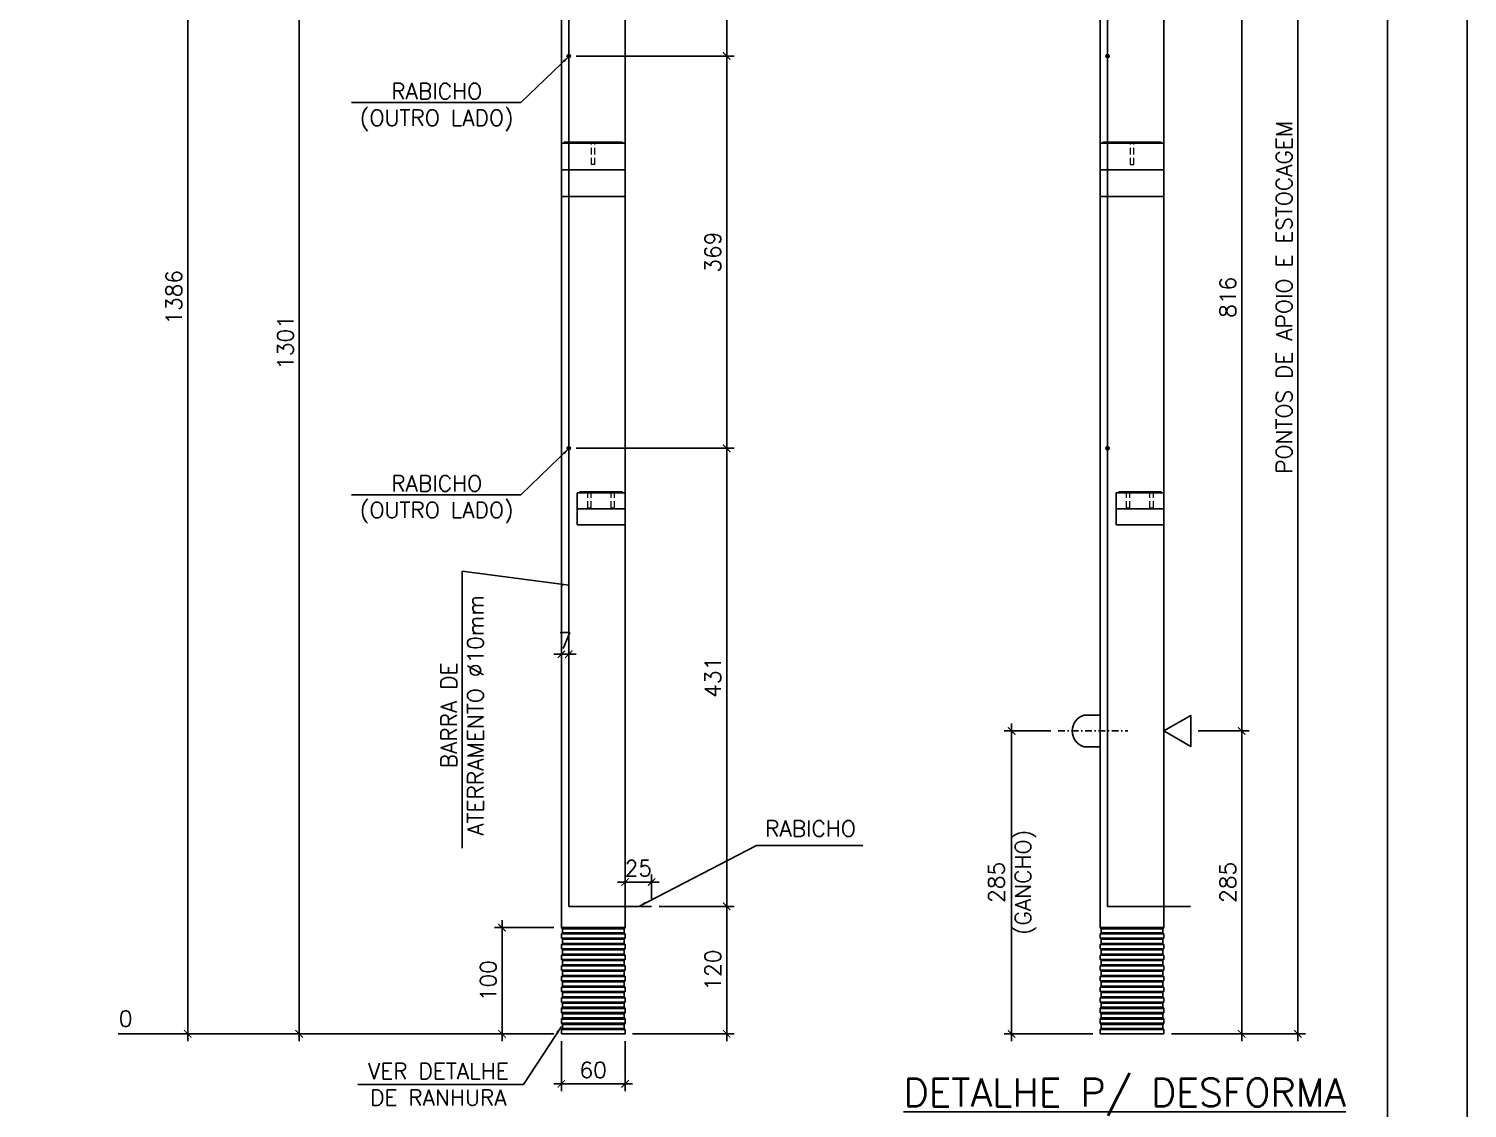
# Model space of a CAD drawing. Header units: centimetres. Extents: x 1658 to 19651, y 8294 to 11444.
# Drawn here: x 2532 to 3886, y 9346 to 10362 of the extents above; entities that cross this region are included whole.
import ezdxf

# ---------------------------------------------------------------- set-up
doc = ezdxf.new("R2010")
doc.units = ezdxf.units.CM
doc.header["$LTSCALE"] = 50
doc.header["$MEASUREMENT"] = 0
doc.header["$PDMODE"] = 67
for name, pattern in [('DASHDOT', [1, 0.5, -0.25, 0, -0.25]), ('DASHED', [0.75, 0.5, -0.25]), ('HIDDEN', [0.375, 0.25, -0.125])]:
    doc.linetypes.add(name, pattern=pattern)
doc.layers.add('10 TRACEJADO', color=1, linetype='DASHED', lineweight=13)
for name, color, linetype in [('COTAS-PRECON', 1, 'Continuous'), ('FORMATO-PRECON', 2, 'Continuous'), ('HACHURAS-PRECON', 1, 'Continuous'), ('LINHA CENTRO-PRECON', 1, 'DASHDOT'), ('LINHA-01-PRECON', 1, 'Continuous'), ('LINHA-02-PRECON', 2, 'Continuous'), ('LINHA-03-PRECON', 3, 'Continuous'), ('LINHA-04-PRECON', 4, 'Continuous')]:
    doc.layers.add(name, color=color, linetype=linetype)
doc.styles.get("Standard").update_dxf_attribs({"font": 'romans.shx'})
doc.dimstyles.new('ESC75-75', dxfattribs={"dimscale": 0, "dimtxt": 15, "dimasz": 7, "dimexe": 7, "dimexo": 7, "dimgap": 5.5, "dimtad": 1, "dimdec": 1, "dimdsep": 46, "dimtxsty": 'Standard', "dimblk": 'ARCHTICK', "dimcen": 0.1, "dimdle": 7, "dimclrd": 256, "dimclre": 256, "dimclrt": 2, "dimadec": 0, "dimazin": 0, "dimtfac": 1, "dimtdec": 1, "dimtix": 1, "dimtmove": 2, "dimatfit": 3, "dimfxl": 1, "dimarcsym": 0})

# ---------------------------------------------------------------- blocks, each defined once
blk = doc.blocks.new('A$C2E607E54')
at = {"layer": 'FORMATO-PRECON'}
blk.add_lwpolyline([(0, 4200), (2970, 4200), (2970, 0), (0, 0)], close=True, dxfattribs=at)
at = {"layer": 'FORMATO-PRECON', "color": 6}
blk.add_lwpolyline([(100, 3950), (2870, 3950), (2870, 100), (100, 100)], close=True, dxfattribs=at)
blk = doc.blocks.new('_ArchTick')
at = {"color": 0, "linetype": 'ByBlock', "const_width": 0.15}
blk.add_lwpolyline([(-0.5, -0.5), (0.5, 0.5)], dxfattribs=at)
blk = doc.blocks.new('*D26')
at = {"layer": 'COTAS-PRECON', "lineweight": -2, "transparency": 16777216}
for p, q in [((2977.5, 9409.3), (2977.5, 9523.3)), ((3026.3, 9516.3), (2970.5, 9516.3)), ((3026.3, 9416.3), (2970.5, 9416.3))]:
    blk.add_line(p, q, dxfattribs=at)
at = {"layer": 'Defpoints', "color": 0, "transparency": 16777216}
for p in [(2977.5, 9516.3), (3033.3, 9516.3), (3033.3, 9416.3)]:
    blk.add_point(p, dxfattribs=at)
at = {"layer": 'COTAS-PRECON', "lineweight": -2, "transparency": 16777216, "xscale": 7, "yscale": 7, "zscale": 7}
for p, rotation in [((2977.5, 9516.3), 90), ((2977.5, 9416.3), 270)]:
    blk.add_blockref('_ArchTick', p, dxfattribs=dict(at, rotation=rotation))
at = {"layer": 'COTAS-PRECON', "color": 2, "transparency": 16777216, "insert": (2964.5, 9466.3), "char_height": 15, "attachment_point": 5, "rotation": 90}
blk.add_mtext('100', dxfattribs=at)
blk = doc.blocks.new('*D27')
at = {"layer": 'COTAS-PRECON', "lineweight": -2, "transparency": 16777216}
for p, q in [((3033.3, 9409.3), (3033.3, 9362.3)), ((3093.3, 9409.3), (3093.3, 9362.3)), ((3026.3, 9369.3), (3100.3, 9369.3))]:
    blk.add_line(p, q, dxfattribs=at)
at = {"layer": 'Defpoints', "color": 0, "transparency": 16777216}
for p in [(3033.3, 9416.3, 0), (3093.3, 9416.3, 0), (3093.3, 9369.3)]:
    blk.add_point(p, dxfattribs=at)
at = {"layer": 'COTAS-PRECON', "lineweight": -2, "transparency": 16777216, "xscale": 7, "yscale": 7, "zscale": 7, "rotation": 180}
blk.add_blockref('_ArchTick', (3033.3, 9369.3), dxfattribs=at)
at = {"layer": 'COTAS-PRECON', "lineweight": -2, "transparency": 16777216, "xscale": 7, "yscale": 7, "zscale": 7}
blk.add_blockref('_ArchTick', (3093.3, 9369.3), dxfattribs=at)
at = {"layer": 'COTAS-PRECON', "color": 2, "transparency": 16777216, "insert": (3063.3, 9382.3), "char_height": 15, "attachment_point": 5}
blk.add_mtext('60', dxfattribs=at)
blk = doc.blocks.new('*D87')
at = {"layer": 'COTAS-PRECON', "lineweight": -2, "transparency": 16777216}
for p, q in [((2786.6, 10724.3), (2786.6, 9409.3)), ((2996.3, 10717.3), (2779.6, 10717.3)), ((3026.3, 9416.3), (2779.6, 9416.3))]:
    blk.add_line(p, q, dxfattribs=at)
at = {"layer": 'Defpoints', "color": 0, "transparency": 16777216}
for p in [(3003.3, 10717.3), (2786.6, 9416.3), (3033.3, 9416.3)]:
    blk.add_point(p, dxfattribs=at)
at = {"layer": 'COTAS-PRECON', "lineweight": -2, "transparency": 16777216, "xscale": 7, "yscale": 7, "zscale": 7}
for p, rotation in [((2786.6, 10717.3), 90), ((2786.6, 9416.3), 270)]:
    blk.add_blockref('_ArchTick', p, dxfattribs=dict(at, rotation=rotation))
at = {"layer": 'COTAS-PRECON', "color": 2, "transparency": 16777216, "insert": (2773.6, 10066.8), "char_height": 15, "attachment_point": 5, "rotation": 90}
blk.add_mtext('1301', dxfattribs=at)
blk = doc.blocks.new('*D89')
at = {"layer": 'COTAS-PRECON', "lineweight": -2, "transparency": 16777216}
for p, q in [((3188.9, 10806.3), (3188.9, 10329.3)), ((3047.3, 10799.3), (3195.9, 10799.3)), ((3047.3, 10336.3), (3195.9, 10336.3))]:
    blk.add_line(p, q, dxfattribs=at)
at = {"layer": 'Defpoints', "color": 0, "transparency": 16777216}
for p in [(3040.3, 10799.3), (3040.3, 10336.3), (3188.9, 10336.3)]:
    blk.add_point(p, dxfattribs=at)
at = {"layer": 'COTAS-PRECON', "lineweight": -2, "transparency": 16777216, "xscale": 7, "yscale": 7, "zscale": 7}
for p, rotation in [((3188.9, 10799.3), 90), ((3188.9, 10336.3), 270)]:
    blk.add_blockref('_ArchTick', p, dxfattribs=dict(at, rotation=rotation))
at = {"layer": 'COTAS-PRECON', "color": 2, "transparency": 16777216, "insert": (3175.9, 10567.8), "char_height": 15, "attachment_point": 5, "rotation": 90}
blk.add_mtext('463', dxfattribs=at)
blk = doc.blocks.new('*D90')
at = {"layer": 'COTAS-PRECON', "lineweight": -2, "transparency": 16777216}
for p, q in [((3188.9, 10343.3), (3188.9, 9960.3)), ((3047.3, 10336.3), (3195.9, 10336.3)), ((3047.3, 9967.3), (3195.9, 9967.3))]:
    blk.add_line(p, q, dxfattribs=at)
at = {"layer": 'Defpoints', "color": 0, "transparency": 16777216}
for p in [(3040.3, 10336.3), (3040.3, 9967.3), (3188.9, 9967.3)]:
    blk.add_point(p, dxfattribs=at)
at = {"layer": 'COTAS-PRECON', "lineweight": -2, "transparency": 16777216, "xscale": 7, "yscale": 7, "zscale": 7}
for p, rotation in [((3188.9, 10336.3), 90), ((3188.9, 9967.3), 270)]:
    blk.add_blockref('_ArchTick', p, dxfattribs=dict(at, rotation=rotation))
at = {"layer": 'COTAS-PRECON', "color": 2, "transparency": 16777216, "insert": (3175.9, 10151.8), "char_height": 15, "attachment_point": 5, "rotation": 90}
blk.add_mtext('369', dxfattribs=at)
blk = doc.blocks.new('*D91')
at = {"layer": 'COTAS-PRECON', "lineweight": -2, "transparency": 16777216}
for p, q in [((3047.3, 9967.3), (3195.9, 9967.3)), ((3188.9, 9974.3), (3188.9, 9529.3)), ((3125.3, 9536.3), (3195.9, 9536.3))]:
    blk.add_line(p, q, dxfattribs=at)
at = {"layer": 'Defpoints', "color": 0, "transparency": 16777216}
for p in [(3040.3, 9967.3), (3118.3, 9536.3), (3188.9, 9536.3)]:
    blk.add_point(p, dxfattribs=at)
at = {"layer": 'COTAS-PRECON', "lineweight": -2, "transparency": 16777216, "xscale": 7, "yscale": 7, "zscale": 7}
for p, rotation in [((3188.9, 9967.3), 90), ((3188.9, 9536.3), 270)]:
    blk.add_blockref('_ArchTick', p, dxfattribs=dict(at, rotation=rotation))
at = {"layer": 'COTAS-PRECON', "color": 2, "transparency": 16777216, "insert": (3175.9, 9751.8), "char_height": 15, "attachment_point": 5, "rotation": 90}
blk.add_mtext('431', dxfattribs=at)
blk = doc.blocks.new('*D92')
at = {"layer": 'COTAS-PRECON', "lineweight": -2, "transparency": 16777216}
for p, q in [((3125.3, 9536.3), (3195.9, 9536.3)), ((3188.9, 9543.3), (3188.9, 9409.3)), ((3100.3, 9416.3), (3195.9, 9416.3))]:
    blk.add_line(p, q, dxfattribs=at)
at = {"layer": 'Defpoints', "color": 0, "transparency": 16777216}
for p in [(3118.3, 9536.3), (3093.3, 9416.3), (3188.9, 9416.3)]:
    blk.add_point(p, dxfattribs=at)
at = {"layer": 'COTAS-PRECON', "lineweight": -2, "transparency": 16777216, "xscale": 7, "yscale": 7, "zscale": 7}
for p, rotation in [((3188.9, 9536.3), 90), ((3188.9, 9416.3), 270)]:
    blk.add_blockref('_ArchTick', p, dxfattribs=dict(at, rotation=rotation))
at = {"layer": 'COTAS-PRECON', "color": 2, "transparency": 16777216, "insert": (3175.9, 9476.3), "char_height": 15, "attachment_point": 5, "rotation": 90}
blk.add_mtext('120', dxfattribs=at)
blk = doc.blocks.new('*D97')
at = {"layer": 'COTAS-PRECON', "lineweight": -2, "transparency": 16777216}
blk.add_line((2779.6, 10717.3), (2700.6, 10717.3), dxfattribs=at)
at = {"layer": 'Defpoints', "color": 0, "transparency": 16777216}
for p in [(2700.6, 10717.3), (2786.6, 10717.3), (3073.3, 9416.3)]:
    blk.add_point(p, dxfattribs=at)
at = {"layer": 'COTAS-PRECON', "color": 2, "transparency": 16777216, "insert": (2724.8, 10731.6), "char_height": 15, "attachment_point": 5}
blk.add_mtext('1301', dxfattribs=at)
blk = doc.blocks.new('*D98')
at = {"layer": 'COTAS-PRECON', "lineweight": -2, "transparency": 16777216}
for p, q in [((3093.3, 9559.1), (3086.3, 9559.1)), ((3118.3, 9559.1), (3093.3, 9559.1)), ((3118.3, 9543.3), (3118.3, 9566.1)), ((3118.3, 9559.1), (3125.3, 9559.1))]:
    blk.add_line(p, q, dxfattribs=at)
at = {"layer": 'Defpoints', "color": 0, "transparency": 16777216}
for p in [(3093.3, 9559.1), (3093.3, 9559.1), (3118.3, 9536.3)]:
    blk.add_point(p, dxfattribs=at)
at = {"layer": 'COTAS-PRECON', "lineweight": -2, "transparency": 16777216, "xscale": 7, "yscale": 7, "zscale": 7}
blk.add_blockref('_ArchTick', (3093.3, 9559.1), dxfattribs=at)
at = {"layer": 'COTAS-PRECON', "lineweight": -2, "transparency": 16777216, "xscale": 7, "yscale": 7, "zscale": 7, "rotation": 180}
blk.add_blockref('_ArchTick', (3118.3, 9559.1), dxfattribs=at)
at = {"layer": 'COTAS-PRECON', "color": 2, "transparency": 16777216, "insert": (3105.8, 9572.1), "char_height": 15, "attachment_point": 5}
blk.add_mtext('25', dxfattribs=at)
blk = doc.blocks.new('*D102')
at = {"layer": 'COTAS-PRECON', "lineweight": -2, "transparency": 16777216}
for p, q in [((2681.7, 10809.3), (2681.7, 9409.3)), ((3026.3, 10802.3), (2674.7, 10802.3)), ((3026.3, 9416.3), (2674.7, 9416.3))]:
    blk.add_line(p, q, dxfattribs=at)
at = {"layer": 'Defpoints', "color": 0, "transparency": 16777216}
for p in [(3033.3, 10802.3), (2681.7, 9416.3), (3033.3, 9416.3)]:
    blk.add_point(p, dxfattribs=at)
at = {"layer": 'COTAS-PRECON', "lineweight": -2, "transparency": 16777216, "xscale": 7, "yscale": 7, "zscale": 7}
for p, rotation in [((2681.7, 10802.3), 90), ((2681.7, 9416.3), 270)]:
    blk.add_blockref('_ArchTick', p, dxfattribs=dict(at, rotation=rotation))
at = {"layer": 'COTAS-PRECON', "color": 2, "transparency": 16777216, "insert": (2668.7, 10109.3), "char_height": 15, "attachment_point": 5, "rotation": 90}
blk.add_mtext('1386', dxfattribs=at)
blk = doc.blocks.new('*D103')
at = {"layer": 'COTAS-PRECON', "lineweight": -2, "transparency": 16777216}
blk.add_line((2674.7, 10802.3), (2616.3, 10802.3), dxfattribs=at)
at = {"layer": 'Defpoints', "color": 0, "transparency": 16777216}
for p in [(2616.3, 10802.3), (2681.7, 10802.3), (3073.3, 9416.3)]:
    blk.add_point(p, dxfattribs=at)
at = {"layer": 'COTAS-PRECON', "color": 2, "transparency": 16777216, "insert": (2641.5, 10816.6), "char_height": 15, "attachment_point": 5}
blk.add_mtext('1386', dxfattribs=at)
blk = doc.blocks.new('*D104')
at = {"layer": 'COTAS-PRECON', "lineweight": -2, "transparency": 16777216}
blk.add_line((2674.7, 9416.3), (2616.3, 9416.3), dxfattribs=at)
at = {"layer": 'Defpoints', "color": 0, "transparency": 16777216}
for p in [(2616.3, 9416.3), (2681.7, 9416.3), (3073.3, 9416.3)]:
    blk.add_point(p, dxfattribs=at)
at = {"layer": 'COTAS-PRECON', "color": 2, "transparency": 16777216, "insert": (2623.3, 9430.6), "char_height": 15, "attachment_point": 5}
blk.add_mtext('0', dxfattribs=at)
blk = doc.blocks.new('*D105')
at = {"layer": 'COTAS-PRECON', "lineweight": -2, "transparency": 16777216}
for p, q in [((3033.3, 9773.5), (3026.3, 9773.5)), ((3040.3, 9773.5), (3033.3, 9773.5)), ((3040.3, 9773.5), (3047.3, 9773.5))]:
    blk.add_line(p, q, dxfattribs=at)
at = {"layer": 'Defpoints', "color": 0, "transparency": 16777216}
for p in [(3033.3, 9773.5), (3033.3, 9773.5), (3040.3, 9773.5)]:
    blk.add_point(p, dxfattribs=at)
at = {"layer": 'COTAS-PRECON', "lineweight": -2, "transparency": 16777216, "xscale": 7, "yscale": 7, "zscale": 7}
blk.add_blockref('_ArchTick', (3033.3, 9773.5), dxfattribs=at)
at = {"layer": 'COTAS-PRECON', "lineweight": -2, "transparency": 16777216, "xscale": 7, "yscale": 7, "zscale": 7, "rotation": 180}
blk.add_blockref('_ArchTick', (3040.3, 9773.5), dxfattribs=at)
at = {"layer": 'COTAS-PRECON', "color": 2, "transparency": 16777216, "insert": (3036.8, 9786.5), "char_height": 15, "attachment_point": 5}
blk.add_mtext('7', dxfattribs=at)
blk = doc.blocks.new('*D107')
at = {"layer": 'COTAS-PRECON', "lineweight": -2, "transparency": 16777216}
for p, q in [((3673.6, 10524.3), (3673.6, 9694.3)), ((3632.7, 10517.3), (3680.6, 10517.3)), ((3632.7, 9701.3), (3680.6, 9701.3))]:
    blk.add_line(p, q, dxfattribs=at)
at = {"layer": 'Defpoints', "color": 0, "transparency": 16777216}
for p in [(3625.7, 10517.3), (3625.7, 9701.3), (3673.6, 9701.3)]:
    blk.add_point(p, dxfattribs=at)
at = {"layer": 'COTAS-PRECON', "lineweight": -2, "transparency": 16777216, "xscale": 7, "yscale": 7, "zscale": 7}
for p, rotation in [((3673.6, 10517.3), 90), ((3673.6, 9701.3), 270)]:
    blk.add_blockref('_ArchTick', p, dxfattribs=dict(at, rotation=rotation))
at = {"layer": 'COTAS-PRECON', "color": 2, "transparency": 16777216, "insert": (3660.6, 10109.3), "char_height": 15, "attachment_point": 5, "rotation": 90}
blk.add_mtext('816', dxfattribs=at)
blk = doc.blocks.new('*D109')
at = {"layer": 'COTAS-PRECON', "lineweight": -2, "transparency": 16777216}
for p, q in [((3726.5, 10809.3), (3726.5, 9409.3)), ((3607.4, 10802.3), (3733.5, 10802.3)), ((3607.4, 9416.3), (3733.5, 9416.3))]:
    blk.add_line(p, q, dxfattribs=at)
at = {"layer": 'Defpoints', "color": 0, "transparency": 16777216}
for p in [(3600.4, 10802.3), (3600.4, 9416.3), (3726.5, 9416.3)]:
    blk.add_point(p, dxfattribs=at)
at = {"layer": 'COTAS-PRECON', "lineweight": -2, "transparency": 16777216, "xscale": 7, "yscale": 7, "zscale": 7}
for p, rotation in [((3726.5, 10802.3), 90), ((3726.5, 9416.3), 270)]:
    blk.add_blockref('_ArchTick', p, dxfattribs=dict(at, rotation=rotation))
at = {"layer": 'COTAS-PRECON', "color": 2, "transparency": 16777216, "insert": (3713.5, 10109.3), "char_height": 15, "attachment_point": 5, "rotation": 90}
blk.add_mtext('PONTOS DE APOIO E ESTOCAGEM', dxfattribs=at)
blk = doc.blocks.new('*D113')
at = {"layer": 'COTAS-PRECON', "lineweight": -2, "transparency": 16777216}
for p, q in [((3457.1, 9708.3), (3457.1, 9616.4)), ((3494, 9701.3), (3450.1, 9701.3)), ((3457.1, 9409.3), (3457.1, 9501.1)), ((3533.4, 9416.3), (3450.1, 9416.3))]:
    blk.add_line(p, q, dxfattribs=at)
at = {"layer": 'Defpoints', "color": 0, "transparency": 16777216}
for p in [(3457.1, 9701.3), (3501, 9701.3), (3540.4, 9416.3)]:
    blk.add_point(p, dxfattribs=at)
at = {"layer": 'COTAS-PRECON', "lineweight": -2, "transparency": 16777216, "xscale": 7, "yscale": 7, "zscale": 7}
for p, rotation in [((3457.1, 9701.3), 90), ((3457.1, 9416.3), 270)]:
    blk.add_blockref('_ArchTick', p, dxfattribs=dict(at, rotation=rotation))
at = {"layer": 'COTAS-PRECON', "color": 2, "transparency": 16777216, "insert": (3457.8, 9558.8), "char_height": 15, "attachment_point": 5, "rotation": 90}
blk.add_mtext('285\\P(GANCHO)', dxfattribs=at)
blk = doc.blocks.new('*D114')
at = {"layer": 'COTAS-PRECON', "lineweight": -2, "transparency": 16777216}
for p, q in [((3673.6, 9409.3), (3673.6, 9708.3)), ((3632.7, 9701.3), (3680.6, 9701.3)), ((3607.4, 9416.3), (3680.6, 9416.3))]:
    blk.add_line(p, q, dxfattribs=at)
at = {"layer": 'Defpoints', "color": 0, "transparency": 16777216}
for p in [(3625.7, 9701.3), (3673.6, 9701.3), (3600.4, 9416.3, 0)]:
    blk.add_point(p, dxfattribs=at)
at = {"layer": 'COTAS-PRECON', "lineweight": -2, "transparency": 16777216, "xscale": 7, "yscale": 7, "zscale": 7}
for p, rotation in [((3673.6, 9701.3), 90), ((3673.6, 9416.3), 270)]:
    blk.add_blockref('_ArchTick', p, dxfattribs=dict(at, rotation=rotation))
at = {"layer": 'COTAS-PRECON', "color": 2, "transparency": 16777216, "insert": (3660.6, 9558.8), "char_height": 15, "attachment_point": 5, "rotation": 90}
blk.add_mtext('285', dxfattribs=at)

msp = doc.modelspace()

# ---------------------------------------------------------------- hatches: boundary and pattern name
at = {"layer": 'LINHA-04-PRECON'}
h = msp.add_hatch(color=256, dxfattribs=at)
h.dxf.hatch_style = 1
h.paths.add_polyline_path([(3038.81, 10336.28, -1), (3041.81, 10336.28, -1)])
h = msp.add_hatch(color=256, dxfattribs=at)
h.dxf.hatch_style = 1
h.paths.add_polyline_path([(3545.86, 10336.28, -1), (3548.86, 10336.28, -1)])
h = msp.add_hatch(color=256, dxfattribs=at)
h.dxf.hatch_style = 1
h.paths.add_polyline_path([(3038.81, 9967.28, -1), (3041.81, 9967.28, -1)])
h = msp.add_hatch(color=256, dxfattribs=at)
h.dxf.hatch_style = 1
h.paths.add_polyline_path([(3545.86, 9967.28, -1), (3548.86, 9967.28, -1)])

# ---------------------------------------------------------------- linework, layer by layer
at = {"layer": '10 TRACEJADO', "linetype": 'HIDDEN', "ltscale": 0.5, "extrusion": (0, 1, 0)}
for p, q in [((3061.71, 10254.28, 4515.82), (3061.71, 10255.28, 4515.82)), ((3061.71, 10234.28, 4515.82), (3061.71, 10254.28, 4515.82)), ((3064.91, 10254.28, 4515.83), (3064.91, 10255.28, 4515.83)), ((3064.91, 10234.28, 4515.83), (3064.91, 10254.28, 4515.83)), ((3568.82, 10254.28), (3568.82, 10255.28)), ((3568.82, 10234.28), (3568.82, 10254.28)), ((3572.02, 10254.28), (3572.02, 10255.28)), ((3572.02, 10234.28), (3572.02, 10254.28)), ((3064.91, 10234.28, 4515.83), (3061.71, 10234.28, 4515.82)), ((3568.82, 10234.28), (3572.02, 10234.28)), ((3058.21, 9925.28), (3058.21, 9926.28)), ((3058.21, 9911.28), (3058.21, 9925.28)), ((3061.41, 9925.28), (3061.41, 9926.28)), ((3061.41, 9911.28), (3061.41, 9925.28)), ((3080.21, 9925.28), (3080.21, 9926.28)), ((3080.21, 9911.28), (3080.21, 9925.28)), ((3083.41, 9925.28), (3083.41, 9926.28)), ((3083.41, 9911.28), (3083.41, 9925.28)), ((3565.26, 9925.28), (3565.26, 9926.28)), ((3565.26, 9911.28), (3565.26, 9925.28)), ((3568.46, 9925.28), (3568.46, 9926.28)), ((3568.46, 9911.28), (3568.46, 9925.28)), ((3587.26, 9925.28), (3587.26, 9926.28)), ((3587.26, 9911.28), (3587.26, 9925.28)), ((3590.46, 9925.28), (3590.46, 9926.28)), ((3590.46, 9911.28), (3590.46, 9925.28)), ((3058.21, 9911.28), (3059.81, 9911.28)), ((3059.81, 9911.28), (3061.41, 9911.28)), ((3080.21, 9911.28), (3081.81, 9911.28)), ((3081.81, 9911.28), (3083.41, 9911.28)), ((3565.26, 9911.28), (3566.86, 9911.28)), ((3566.86, 9911.28), (3568.46, 9911.28)), ((3587.26, 9911.28), (3588.86, 9911.28)), ((3588.86, 9911.28), (3590.46, 9911.28))]:
    msp.add_line(p, q, dxfattribs=at)
at = {"layer": 'LINHA CENTRO-PRECON', "ltscale": 0.25}
msp.add_line((3501.03, 9701.28), (3566.47, 9701.28), dxfattribs=at)
at = {"layer": 'LINHA-01-PRECON'}
for p, q in [((3457.08, 9681.11), (3457.08, 9436.46)), ((3033.31, 9516.28), (3093.31, 9516.28)), ((3033.31, 9510.28), (3093.31, 9510.28)), ((3033.31, 9506.28), (3093.31, 9506.28)), ((3034.31, 9515.28), (3092.31, 9515.28)), ((3034.31, 9511.28), (3092.31, 9511.28)), ((3034.31, 9505.28), (3092.31, 9505.28)), ((3540.36, 9516.28), (3600.36, 9516.28)), ((3540.36, 9510.28), (3600.36, 9510.28)), ((3540.36, 9506.28), (3600.36, 9506.28)), ((3541.36, 9515.28), (3599.36, 9515.28)), ((3541.36, 9511.28), (3599.36, 9511.28)), ((3541.36, 9505.28), (3599.36, 9505.28)), ((3033.31, 9500.28), (3093.31, 9500.28)), ((3033.31, 9496.28), (3093.31, 9496.28)), ((3033.31, 9490.28), (3093.31, 9490.28)), ((3034.31, 9501.28), (3092.31, 9501.28)), ((3034.31, 9495.28), (3092.31, 9495.28)), ((3034.31, 9491.28), (3092.31, 9491.28)), ((3540.36, 9500.28), (3600.36, 9500.28)), ((3540.36, 9496.28), (3600.36, 9496.28)), ((3540.36, 9490.28), (3600.36, 9490.28)), ((3541.36, 9501.28), (3599.36, 9501.28)), ((3541.36, 9495.28), (3599.36, 9495.28)), ((3541.36, 9491.28), (3599.36, 9491.28)), ((3033.31, 9486.28), (3093.31, 9486.28)), ((3033.31, 9480.28), (3093.31, 9480.28)), ((3034.31, 9485.28), (3092.31, 9485.28)), ((3034.31, 9481.28), (3092.31, 9481.28)), ((3540.36, 9486.28), (3600.36, 9486.28)), ((3540.36, 9480.28), (3600.36, 9480.28)), ((3541.36, 9485.28), (3599.36, 9485.28)), ((3541.36, 9481.28), (3599.36, 9481.28)), ((3033.31, 9476.28), (3093.31, 9476.28)), ((3033.31, 9476.28), (3093.31, 9476.28)), ((3033.31, 9470.28), (3093.31, 9470.28)), ((3033.31, 9466.28), (3093.31, 9466.28)), ((3034.31, 9475.28), (3092.31, 9475.28)), ((3034.31, 9471.28), (3092.31, 9471.28)), ((3034.31, 9465.28), (3092.31, 9465.28)), ((3540.36, 9476.28), (3600.36, 9476.28)), ((3540.36, 9476.28), (3600.36, 9476.28)), ((3540.36, 9470.28), (3600.36, 9470.28)), ((3540.36, 9466.28), (3600.36, 9466.28)), ((3541.36, 9475.28), (3599.36, 9475.28)), ((3541.36, 9471.28), (3599.36, 9471.28)), ((3541.36, 9465.28), (3599.36, 9465.28)), ((3033.31, 9460.28), (3093.31, 9460.28)), ((3033.31, 9456.28), (3093.31, 9456.28)), ((3033.31, 9450.28), (3093.31, 9450.28)), ((3034.31, 9461.28), (3092.31, 9461.28)), ((3034.31, 9455.28), (3092.31, 9455.28)), ((3034.31, 9451.28), (3092.31, 9451.28)), ((3540.36, 9460.28), (3600.36, 9460.28)), ((3540.36, 9456.28), (3600.36, 9456.28)), ((3540.36, 9450.28), (3600.36, 9450.28)), ((3541.36, 9461.28), (3599.36, 9461.28)), ((3541.36, 9455.28), (3599.36, 9455.28)), ((3541.36, 9451.28), (3599.36, 9451.28)), ((3033.31, 9446.28), (3093.31, 9446.28)), ((3033.31, 9440.28), (3093.31, 9440.28)), ((3033.31, 9436.28), (3093.31, 9436.28)), ((3034.31, 9445.28), (3092.31, 9445.28)), ((3034.31, 9441.28), (3092.31, 9441.28)), ((3540.36, 9446.28), (3600.36, 9446.28)), ((3540.36, 9440.28), (3600.36, 9440.28)), ((3540.36, 9436.28), (3600.36, 9436.28)), ((3541.36, 9445.28), (3599.36, 9445.28)), ((3541.36, 9441.28), (3599.36, 9441.28)), ((3033.31, 9430.28), (3093.31, 9430.28)), ((3033.31, 9426.28), (3093.31, 9426.28)), ((3034.31, 9435.28), (3092.31, 9435.28)), ((3034.31, 9431.28), (3092.31, 9431.28)), ((3034.31, 9425.28), (3092.31, 9425.28)), ((3540.36, 9430.28), (3600.36, 9430.28)), ((3540.36, 9426.28), (3600.36, 9426.28)), ((3541.36, 9435.28), (3599.36, 9435.28)), ((3541.36, 9431.28), (3599.36, 9431.28)), ((3541.36, 9425.28), (3599.36, 9425.28)), ((3033.31, 9420.28), (3093.31, 9420.28)), ((3034.31, 9421.28), (3092.31, 9421.28)), ((3540.36, 9420.28), (3600.36, 9420.28)), ((3541.36, 9421.28), (3599.36, 9421.28))]:
    msp.add_line(p, q, dxfattribs=at)
at = {"layer": 'LINHA-02-PRECON', "extrusion": (0, 1, 0)}
for p, q in [((3600.36, 10802.28), (3600.36, 10254.28)), ((3540.36, 10667.28), (3540.36, 9516.28)), ((3540.42, 10254.28), (3600.42, 10254.28)), ((3540.42, 10229.28), (3540.42, 10254.28)), ((3542.92, 10255.28), (3597.92, 10255.28)), ((3542.92, 10255.28), (3542.92, 10254.28)), ((3597.92, 10255.28), (3597.92, 10254.28)), ((3600.42, 10229.28), (3600.42, 10254.28)), ((3540.42, 10229.28), (3600.42, 10229.28)), ((3540.42, 10204.28), (3540.42, 10229.28)), ((3600.42, 10204.28), (3600.42, 10229.28)), ((3600.36, 10204.28), (3540.42, 10204.28)), ((3600.36, 10204.28), (3600.42, 10204.28)), ((3600.36, 10204.28), (3600.36, 9925.28)), ((3555.36, 9925.28, 4505.82), (3600.36, 9925.28)), ((3555.36, 9925.28, 4505.82), (3555.36, 9910.28, 4505.82)), ((3557.86, 9926.28, 4505.82), (3597.86, 9926.28)), ((3557.86, 9926.28, 4505.82), (3557.86, 9925.28, 4505.82)), ((3597.86, 9926.28), (3597.86, 9925.28)), ((3600.36, 9925.28), (3600.36, 9910.28)), ((3555.36, 9910.28, 4505.82), (3555.36, 9895.28, 4505.82)), ((3555.36, 9910.28, 4505.82), (3600.36, 9910.28)), ((3600.36, 9895.28), (3600.36, 9910.28)), ((3600.36, 9895.28), (3555.36, 9895.28, 4505.82)), ((3600.36, 9895.28), (3600.36, 9516.28)), ((3540.36, 9416.28), (3600.36, 9416.28))]:
    msp.add_line(p, q, dxfattribs=at)
at = {"layer": 'LINHA-02-PRECON'}
for p, q in [((3541.36, 9515.28), (3540.36, 9516.28)), ((3541.36, 9511.28), (3540.36, 9510.28)), ((3540.36, 9510.28), (3540.36, 9506.28)), ((3541.36, 9505.28), (3540.36, 9506.28)), ((3541.36, 9511.28), (3541.36, 9515.28)), ((3541.36, 9501.28), (3541.36, 9505.28)), ((3599.36, 9515.28), (3600.36, 9516.28)), ((3599.36, 9511.28), (3599.36, 9515.28)), ((3599.36, 9511.28), (3600.36, 9510.28)), ((3599.36, 9505.28), (3600.36, 9506.28)), ((3599.36, 9501.28), (3599.36, 9505.28)), ((3600.36, 9510.28), (3600.36, 9506.28)), ((3541.36, 9501.28), (3540.36, 9500.28)), ((3540.36, 9496.28), (3540.36, 9500.28)), ((3541.36, 9495.28), (3540.36, 9496.28)), ((3541.36, 9491.28), (3540.36, 9490.28)), ((3540.36, 9486.28), (3540.36, 9490.28)), ((3541.36, 9495.28), (3541.36, 9491.28)), ((3599.36, 9501.28), (3600.36, 9500.28)), ((3599.36, 9495.28), (3600.36, 9496.28)), ((3599.36, 9495.28), (3599.36, 9491.28)), ((3599.36, 9491.28), (3600.36, 9490.28)), ((3600.36, 9496.28), (3600.36, 9500.28)), ((3600.36, 9486.28), (3600.36, 9490.28)), ((3541.36, 9485.28), (3540.36, 9486.28)), ((3541.36, 9481.28), (3540.36, 9480.28)), ((3540.36, 9476.28), (3540.36, 9480.28)), ((3541.36, 9485.28), (3541.36, 9481.28)), ((3599.36, 9485.28), (3600.36, 9486.28)), ((3599.36, 9485.28), (3599.36, 9481.28)), ((3599.36, 9481.28), (3600.36, 9480.28)), ((3600.36, 9476.28), (3600.36, 9480.28)), ((3541.36, 9475.28), (3540.36, 9476.28)), ((3541.36, 9471.28), (3540.36, 9470.28)), ((3540.36, 9470.28), (3540.36, 9466.28)), ((3541.36, 9465.28), (3540.36, 9466.28)), ((3541.36, 9471.28), (3541.36, 9475.28)), ((3541.36, 9461.28), (3541.36, 9465.28)), ((3599.36, 9475.28), (3600.36, 9476.28)), ((3599.36, 9471.28), (3599.36, 9475.28)), ((3599.36, 9471.28), (3600.36, 9470.28)), ((3599.36, 9465.28), (3600.36, 9466.28)), ((3599.36, 9461.28), (3599.36, 9465.28)), ((3600.36, 9470.28), (3600.36, 9466.28)), ((3541.36, 9461.28), (3540.36, 9460.28)), ((3540.36, 9460.28), (3540.36, 9456.28)), ((3541.36, 9455.28), (3540.36, 9456.28)), ((3541.36, 9451.28), (3540.36, 9450.28)), ((3540.36, 9450.28), (3540.36, 9446.28)), ((3541.36, 9451.28), (3541.36, 9455.28)), ((3599.36, 9461.28), (3600.36, 9460.28)), ((3599.36, 9455.28), (3600.36, 9456.28)), ((3599.36, 9451.28), (3599.36, 9455.28)), ((3599.36, 9451.28), (3600.36, 9450.28)), ((3600.36, 9460.28), (3600.36, 9456.28)), ((3600.36, 9450.28), (3600.36, 9446.28)), ((3541.36, 9445.28), (3540.36, 9446.28)), ((3541.36, 9441.28), (3540.36, 9440.28)), ((3540.36, 9436.28), (3540.36, 9440.28)), ((3541.36, 9435.28), (3540.36, 9436.28)), ((3541.36, 9445.28), (3541.36, 9441.28)), ((3599.36, 9445.28), (3600.36, 9446.28)), ((3599.36, 9445.28), (3599.36, 9441.28)), ((3599.36, 9441.28), (3600.36, 9440.28)), ((3599.36, 9435.28), (3600.36, 9436.28)), ((3600.36, 9436.28), (3600.36, 9440.28)), ((3541.36, 9431.28), (3540.36, 9430.28)), ((3540.36, 9430.28), (3540.36, 9426.28)), ((3541.36, 9425.28), (3540.36, 9426.28)), ((3541.36, 9435.28), (3541.36, 9431.28)), ((3541.36, 9421.28), (3541.36, 9425.28)), ((3599.36, 9435.28), (3599.36, 9431.28)), ((3599.36, 9431.28), (3600.36, 9430.28)), ((3599.36, 9425.28), (3600.36, 9426.28)), ((3599.36, 9421.28), (3599.36, 9425.28)), ((3600.36, 9430.28), (3600.36, 9426.28)), ((3541.36, 9421.28), (3540.36, 9420.28)), ((3540.36, 9416.28), (3540.36, 9420.28)), ((3599.36, 9421.28), (3600.36, 9420.28)), ((3600.36, 9416.28), (3600.36, 9420.28))]:
    msp.add_line(p, q, dxfattribs=at)
at = {"layer": 'LINHA-03-PRECON', "extrusion": (0, 1, 0)}
for p, q in [((3093.31, 10802.28), (3093.31, 10254.28)), ((3033.31, 10667.28), (3033.31, 9516.28)), ((3033.37, 10254.28), (3093.37, 10254.28)), ((3033.37, 10229.28), (3033.37, 10254.28)), ((3035.87, 10255.28), (3090.87, 10255.28)), ((3035.87, 10255.28), (3035.87, 10254.28)), ((3090.87, 10255.28), (3090.87, 10254.28)), ((3093.37, 10229.28), (3093.37, 10254.28)), ((3033.37, 10229.28), (3093.37, 10229.28)), ((3033.37, 10204.28), (3033.37, 10229.28)), ((3093.37, 10204.28), (3093.37, 10229.28)), ((3093.31, 10204.28), (3033.37, 10204.28)), ((3093.31, 10204.28), (3093.37, 10204.28)), ((3093.31, 10204.28), (3093.31, 9925.28)), ((3048.31, 9925.28, 4505.82), (3093.31, 9925.28)), ((3048.31, 9925.28, 4505.82), (3048.31, 9910.28, 4505.82)), ((3050.81, 9926.28, 4505.82), (3090.81, 9926.28)), ((3050.81, 9926.28, 4505.82), (3050.81, 9925.28, 4505.82)), ((3090.81, 9926.28), (3090.81, 9925.28)), ((3093.31, 9925.28), (3093.31, 9910.28)), ((3048.31, 9910.28, 4505.82), (3048.31, 9895.28, 4505.82)), ((3048.31, 9910.28, 4505.82), (3093.31, 9910.28)), ((3093.31, 9895.28), (3093.31, 9910.28)), ((3093.31, 9895.28), (3048.31, 9895.28, 4505.82)), ((3093.31, 9895.28), (3093.31, 9516.28)), ((3033.31, 9416.28), (3093.31, 9416.28))]:
    msp.add_line(p, q, dxfattribs=at)
at = {"layer": 'LINHA-03-PRECON'}
for p, q in [((3034.31, 9515.28), (3033.31, 9516.28)), ((3034.31, 9511.28), (3033.31, 9510.28)), ((3033.31, 9510.28), (3033.31, 9506.28)), ((3034.31, 9505.28), (3033.31, 9506.28)), ((3034.31, 9511.28), (3034.31, 9515.28)), ((3034.31, 9501.28), (3034.31, 9505.28)), ((3092.31, 9515.28), (3093.31, 9516.28)), ((3092.31, 9511.28), (3092.31, 9515.28)), ((3092.31, 9511.28), (3093.31, 9510.28)), ((3092.31, 9505.28), (3093.31, 9506.28)), ((3092.31, 9501.28), (3092.31, 9505.28)), ((3093.31, 9510.28), (3093.31, 9506.28)), ((3034.31, 9501.28), (3033.31, 9500.28)), ((3033.31, 9496.28), (3033.31, 9500.28)), ((3034.31, 9495.28), (3033.31, 9496.28)), ((3034.31, 9491.28), (3033.31, 9490.28)), ((3033.31, 9486.28), (3033.31, 9490.28)), ((3034.31, 9495.28), (3034.31, 9491.28)), ((3092.31, 9501.28), (3093.31, 9500.28)), ((3092.31, 9495.28), (3093.31, 9496.28)), ((3092.31, 9495.28), (3092.31, 9491.28)), ((3092.31, 9491.28), (3093.31, 9490.28)), ((3093.31, 9496.28), (3093.31, 9500.28)), ((3093.31, 9486.28), (3093.31, 9490.28)), ((3034.31, 9485.28), (3033.31, 9486.28)), ((3034.31, 9481.28), (3033.31, 9480.28)), ((3033.31, 9476.28), (3033.31, 9480.28)), ((3034.31, 9485.28), (3034.31, 9481.28)), ((3092.31, 9485.28), (3093.31, 9486.28)), ((3092.31, 9485.28), (3092.31, 9481.28)), ((3092.31, 9481.28), (3093.31, 9480.28)), ((3093.31, 9476.28), (3093.31, 9480.28)), ((3034.31, 9475.28), (3033.31, 9476.28)), ((3034.31, 9471.28), (3033.31, 9470.28)), ((3033.31, 9470.28), (3033.31, 9466.28)), ((3034.31, 9465.28), (3033.31, 9466.28)), ((3034.31, 9471.28), (3034.31, 9475.28)), ((3034.31, 9461.28), (3034.31, 9465.28)), ((3092.31, 9475.28), (3093.31, 9476.28)), ((3092.31, 9471.28), (3092.31, 9475.28)), ((3092.31, 9471.28), (3093.31, 9470.28)), ((3092.31, 9465.28), (3093.31, 9466.28)), ((3092.31, 9461.28), (3092.31, 9465.28)), ((3093.31, 9470.28), (3093.31, 9466.28)), ((3034.31, 9461.28), (3033.31, 9460.28)), ((3033.31, 9460.28), (3033.31, 9456.28)), ((3034.31, 9455.28), (3033.31, 9456.28)), ((3034.31, 9451.28), (3033.31, 9450.28)), ((3033.31, 9450.28), (3033.31, 9446.28)), ((3034.31, 9451.28), (3034.31, 9455.28)), ((3092.31, 9461.28), (3093.31, 9460.28)), ((3092.31, 9455.28), (3093.31, 9456.28)), ((3092.31, 9451.28), (3092.31, 9455.28)), ((3092.31, 9451.28), (3093.31, 9450.28)), ((3093.31, 9460.28), (3093.31, 9456.28)), ((3093.31, 9450.28), (3093.31, 9446.28)), ((3034.31, 9445.28), (3033.31, 9446.28)), ((3034.31, 9441.28), (3033.31, 9440.28)), ((3033.31, 9436.28), (3033.31, 9440.28)), ((3034.31, 9435.28), (3033.31, 9436.28)), ((3034.31, 9445.28), (3034.31, 9441.28)), ((3092.31, 9445.28), (3093.31, 9446.28)), ((3092.31, 9445.28), (3092.31, 9441.28)), ((3092.31, 9441.28), (3093.31, 9440.28)), ((3092.31, 9435.28), (3093.31, 9436.28)), ((3093.31, 9436.28), (3093.31, 9440.28)), ((3034.31, 9431.28), (3033.31, 9430.28)), ((3033.31, 9430.28), (3033.31, 9426.28)), ((3034.31, 9425.28), (3033.31, 9426.28)), ((3034.31, 9435.28), (3034.31, 9431.28)), ((3034.31, 9421.28), (3034.31, 9425.28)), ((3092.31, 9435.28), (3092.31, 9431.28)), ((3092.31, 9431.28), (3093.31, 9430.28)), ((3092.31, 9425.28), (3093.31, 9426.28)), ((3092.31, 9421.28), (3092.31, 9425.28)), ((3093.31, 9430.28), (3093.31, 9426.28)), ((3034.31, 9421.28), (3033.31, 9420.28)), ((3033.31, 9416.28), (3033.31, 9420.28)), ((3092.31, 9421.28), (3093.31, 9420.28)), ((3093.31, 9416.28), (3093.31, 9420.28))]:
    msp.add_line(p, q, dxfattribs=at)
at = {"layer": 'LINHA-03-PRECON', "elevation": -0.02}
msp.add_lwpolyline([(3600.36, 9701.28), (3625.67, 9715.9), (3625.67, 9686.67)], close=True, dxfattribs=at)
at = {"layer": 'LINHA-04-PRECON'}
for p, q in [((3040.31, 10799.28), (3040.31, 9536.28)), ((3547.36, 10799.28), (3547.36, 9536.28)), ((3118.31, 9536.28), (3040.31, 9536.28)), ((3625.36, 9536.28), (3547.36, 9536.28))]:
    msp.add_line(p, q, dxfattribs=at)
msp.add_lwpolyline([(3540.36, 9686.28), (3525.36, 9686.28, -0.7491786), (3525.36, 9716.28), (3540.36, 9716.28)], format="xyb", dxfattribs=at)
for centre in [(3040.31, 10336.28), (3547.36, 10336.28), (3040.31, 9967.28), (3547.36, 9967.28)]:
    msp.add_circle(centre, 1.5, dxfattribs=at)

# ---------------------------------------------------------------- block references
at = {"layer": 'HACHURAS-PRECON', "xscale": 0.7499999999999996, "yscale": 0.7499999999999996, "zscale": 0.7499999999999996}
msp.add_blockref('A$C2E607E54', (1658.36, 8293.94), dxfattribs=at)

# ---------------------------------------------------------------- texts
at = {"layer": 'COTAS-PRECON', "color": 2, "char_height": 15, "attachment_point": 5}
for s, insert in [('\\A1;RABICHO\\P(OUTRO LADO)', (2916.02, 10288.21, 0.02)), ('\\A1;RABICHO\\P(OUTRO LADO)', (2916.02, 9919.21, 0.02)), ('\\A1;RABICHO', (3267.8, 9609.42, 0.02)), ('\\A1;VER DETALHE\\PDE RANHURA', (2917.57, 9368.76, -0.05))]:
    msp.add_mtext(s, dxfattribs=dict(at, insert=insert))
at = {"layer": 'COTAS-PRECON', "color": 2, "insert": (2939.93, 9715.94), "char_height": 15, "attachment_point": 5, "rotation": 90}
msp.add_mtext('BARRA DE\\PATERRAMENTO %%C10mm', dxfattribs=at)
at = {"layer": 'LINHA-01-PRECON', "color": 4, "insert": (3563.47, 9339.3), "char_height": 26.25, "attachment_point": 5}
msp.add_mtext('{\\LDETALHE P/ DESFORMA\\PE ESTOCAGEM}', dxfattribs=at)

# ---------------------------------------------------------------- dimensions: what is measured, and where the dimension line sits
at = {"layer": 'COTAS-PRECON'}
for feature_location, offset, origin, picture, middle in [((2681.67, 10802.28), (-65.39, 0), (3073.31, 9416.28), '*D103', (2641.52, 10816.57)), ((2786.57, 10717.28), (-85.93, 0), (3073.31, 9416.28), '*D97', (2724.82, 10731.57)), ((2681.6706, 9416.2785), (-65.3875, 0), (3073.3057, 9416.284), '*D104', (2623.3143, 9430.5666))]:
    dim = msp.add_ordinate_dim(feature_location=feature_location, offset=offset, dtype=0, origin=origin, dimstyle='ESC75-75', override={"dimscale": 1}, dxfattribs=at)
    dim.commit()
    dim.dimension.update_dxf_attribs({"geometry": picture, "text_midpoint": middle})
for base, p1, p2, angle, picture, middle in [((2681.67, 9416.28), (3033.31, 10802.28), (3033.31, 9416.28), 90, '*D102', (2668.67, 10109.28)), ((3188.92, 10336.28), (3040.31, 10799.28), (3040.31, 10336.28), 90, '*D89', (3175.92, 10567.78)), ((2786.57, 9416.28), (3003.31, 10717.28), (3033.31, 9416.28), 90, '*D87', (2773.57, 10066.78)), ((3673.65, 9701.28, -0.02), (3625.67, 10517.28, -0.02), (3625.67, 9701.28, -0.02), 90, '*D107', (3660.65, 10109.28, -0.02)), ((3188.92, 9967.28), (3040.31, 10336.28), (3040.31, 9967.28), 90, '*D90', (3175.92, 10151.78)), ((3188.92, 9536.28), (3040.31, 9967.28), (3118.31, 9536.28), 90, '*D91', (3175.92, 9751.78)), ((3673.65, 9701.28, -0.02), (3600.36, 9416.28), (3625.67, 9701.28, -0.02), 270, '*D114', (3660.65, 9558.78, -0.02)), ((3188.92, 9416.28), (3118.31, 9536.28), (3093.31, 9416.28), 90, '*D92', (3175.92, 9476.28)), ((2977.48, 9516.28), (3033.31, 9416.28), (3033.31, 9516.28), 90, '*D26', (2964.48, 9466.28))]:
    dim = msp.add_linear_dim(base=base, p1=p1, p2=p2, angle=angle, dimstyle='ESC75-75', override={"dimscale": 1}, dxfattribs=at)
    dim.commit()
    dim.dimension.update_dxf_attribs({"geometry": picture, "text_midpoint": middle})
dim = msp.add_linear_dim(base=(3726.51, 9416.28), p1=(3600.36, 10802.28), p2=(3600.36, 9416.28), angle=90, text='PONTOS DE APOIO E ESTOCAGEM', dimstyle='ESC75-75', override={"dimscale": 1}, dxfattribs=at)
dim.commit()
dim.dimension.update_dxf_attribs({"geometry": '*D109', "text_midpoint": (3713.51, 10109.28)})
for base, p1, p2, picture, middle in [((3033.31, 9773.54), (3040.31, 9773.54), (3033.31, 9773.54), '*D105', (3036.81, 9786.54)), ((3093.31, 9559.06), (3118.31, 9536.28), (3093.31, 9559.06), '*D98', (3105.81, 9572.06)), ((3093.31, 9369.26, -0.02), (3033.31, 9416.28), (3093.31, 9416.28), '*D27', (3063.31, 9382.26, -0.02))]:
    dim = msp.add_linear_dim(base=base, p1=p1, p2=p2, dimstyle='ESC75-75', override={"dimscale": 1}, dxfattribs=at)
    dim.commit()
    dim.dimension.update_dxf_attribs({"geometry": picture, "text_midpoint": middle})
dim = msp.add_linear_dim(base=(3457.08, 9701.28), p1=(3540.36, 9416.28), p2=(3501.03, 9701.28), angle=270, text='<>\\P(GANCHO)', dimstyle='ESC75-75', override={"dimscale": 1}, dxfattribs=at)
dim.commit()
dim.dimension.update_dxf_attribs({"geometry": '*D113', "text_midpoint": (3457.77, 9558.78), "dimtype": 160})

# ---------------------------------------------------------------- leaders
for points in [[(3040.73, 10336.28), (2995.07, 10292.52), (2835.97, 10292.52)], [(3040.73, 9967.28), (2995.07, 9923.52), (2835.97, 9923.52)], [(3040.31, 9838.34), (2939.93, 9851.6), (2939.93, 9591.12)], [(3106.11, 9536.28), (3216.87, 9593.43), (3317.07, 9593.43)], [(3033.31, 9423.28), (2997.57, 9368.76), (2841.74, 9368.76)]]:
    msp.add_leader(points, dimstyle='ESC75-75', override={"dimscale": 1}, dxfattribs=at)

doc.saveas('drawing.dxf')
